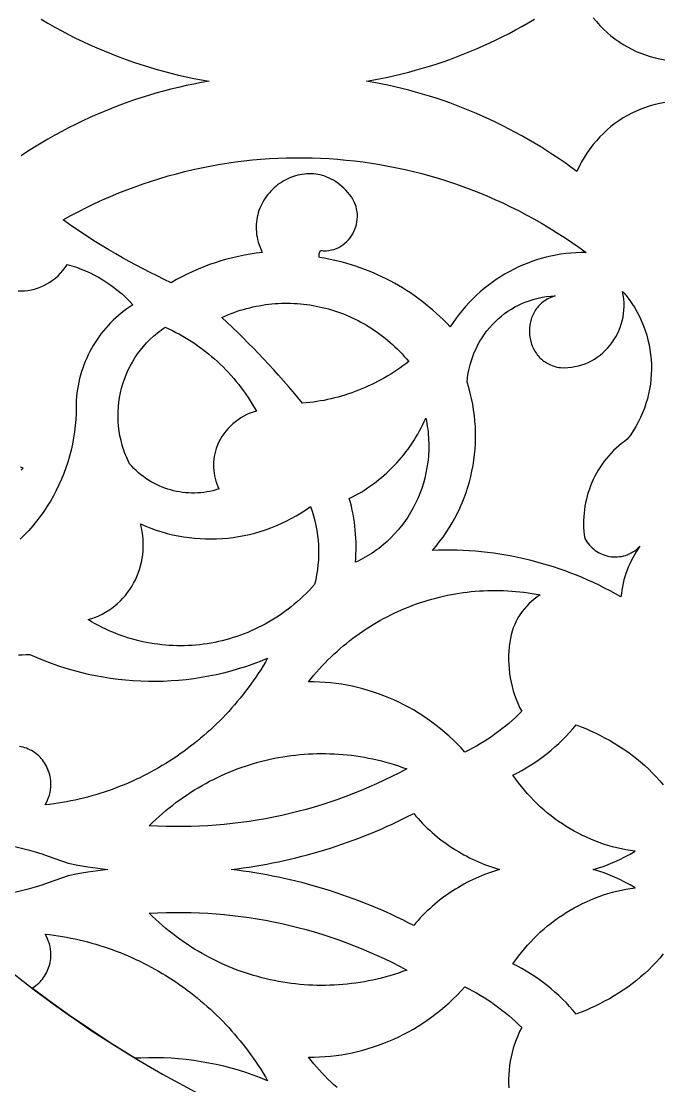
# Model space of a CAD drawing. Extents: x 1908 to 3442, y -299 to 721.
# Drawn here: x 3180.5 to 3222.5, y 151.4 to 221.4 of the extents above; entities that cross this region are included whole.
import ezdxf

# ---------------------------------------------------------------- set-up
doc = ezdxf.new("R2010")
doc.units = 0
doc.layers.add('BITMAP_LAYER', color=18, linetype='CONTINUOUS')

msp = doc.modelspace()

# ---------------------------------------------------------------- linework, layer by layer
at = {"layer": 'BITMAP_LAYER'}
msp.add_lwpolyline([(3226.678, 292.446, 0.414214), (3151.678, 217.446, 0.414214), (3226.678, 142.446, 0.414214), (3301.678, 217.446, 0.414214)], format="xyb", close=True, dxfattribs=at)
for points in [[(3181.767, 221.522), (3182.214, 221.259), (3182.664, 221.004), (3183.119, 220.756), (3183.576, 220.516), (3184.037, 220.283), (3184.502, 220.059), (3184.969, 219.842), (3185.44, 219.632), (3185.914, 219.431), (3186.39, 219.237), (3186.87, 219.051), (3187.352, 218.873), (3187.837, 218.703), (3188.324, 218.541), (3188.814, 218.387), (3189.306, 218.241), (3189.801, 218.103), (3190.297, 217.974), (3190.796, 217.852), (3191.297, 217.738), (3191.8, 217.633), (3192.304, 217.536), (3192.81, 217.446), (3192.304, 217.357), (3191.8, 217.26), (3191.297, 217.154), (3190.796, 217.041), (3190.297, 216.919), (3189.801, 216.789), (3189.306, 216.651), (3188.814, 216.505), (3188.324, 216.351), (3187.837, 216.189), (3187.352, 216.019), (3186.87, 215.841), (3186.39, 215.656), (3185.914, 215.462), (3185.44, 215.26), (3184.969, 215.051), (3184.502, 214.834), (3184.037, 214.609), (3183.576, 214.377), (3183.119, 214.137), (3182.664, 213.889), (3182.214, 213.633), (3181.767, 213.371), (3181.323, 213.1), (3180.884, 212.822), (3180.448, 212.537)], [(3222.751, 216.043), (3222.429, 215.984), (3222.11, 215.912), (3221.796, 215.825), (3221.486, 215.725), (3221.18, 215.611), (3220.88, 215.484), (3220.585, 215.344), (3220.296, 215.192), (3220.014, 215.026), (3219.739, 214.848), (3219.471, 214.658), (3219.21, 214.456), (3218.958, 214.242), (3218.714, 214.017), (3218.479, 213.78), (3218.254, 213.532), (3218.038, 213.273), (3217.832, 213.004), (3217.638, 212.723), (3217.454, 212.433), (3217.281, 212.133), (3217.2, 211.979), (3217.121, 211.822), (3217.045, 211.663), (3216.973, 211.502), (3216.586, 211.788), (3216.195, 212.068), (3215.801, 212.342), (3215.403, 212.609), (3215.002, 212.87), (3214.597, 213.125), (3214.189, 213.373), (3213.779, 213.615), (3213.365, 213.85), (3212.948, 214.08), (3212.528, 214.302), (3212.105, 214.518), (3211.679, 214.728), (3211.251, 214.931), (3210.82, 215.128), (3210.387, 215.318), (3209.951, 215.502), (3209.512, 215.679), (3209.071, 215.849), (3208.628, 216.012), (3208.183, 216.169), (3207.735, 216.319), (3207.286, 216.463), (3206.834, 216.599), (3206.38, 216.729), (3205.925, 216.852), (3205.468, 216.969), (3205.009, 217.078), (3204.548, 217.18), (3204.086, 217.276), (3203.622, 217.364), (3203.157, 217.446), (3203.622, 217.528), (3204.086, 217.617), (3204.548, 217.712), (3205.009, 217.815), (3205.468, 217.924), (3205.925, 218.04), (3206.38, 218.163), (3206.834, 218.293), (3207.286, 218.43), (3207.735, 218.573), (3208.183, 218.723), (3208.628, 218.88), (3209.071, 219.044), (3209.512, 219.214), (3209.951, 219.391), (3210.387, 219.575), (3210.82, 219.765), (3211.251, 219.961), (3211.679, 220.165), (3212.105, 220.374), (3212.528, 220.59), (3212.948, 220.813), (3213.365, 221.042), (3213.779, 221.278), (3214.189, 221.52)], [(3218.038, 221.62), (3218.254, 221.361), (3218.479, 221.113), (3218.714, 220.876), (3218.958, 220.651), (3219.21, 220.437), (3219.471, 220.235), (3219.739, 220.045), (3220.014, 219.867), (3220.296, 219.701), (3220.585, 219.548), (3220.88, 219.408), (3221.18, 219.281), (3221.486, 219.168), (3221.796, 219.068), (3222.11, 218.981), (3222.429, 218.908), (3222.751, 218.85)], [(3180.253, 203.661), (3180.47, 203.659), (3180.687, 203.671), (3180.903, 203.695), (3181.118, 203.733), (3181.33, 203.783), (3181.54, 203.846), (3181.746, 203.923), (3181.949, 204.012), (3182.146, 204.115), (3182.338, 204.23), (3182.525, 204.358), (3182.705, 204.499), (3182.878, 204.653), (3183.043, 204.82), (3183.199, 204.999), (3183.347, 205.192), (3183.417, 205.293), (3183.485, 205.397), (3183.792, 205.308), (3184.096, 205.209), (3184.395, 205.098), (3184.691, 204.977), (3184.981, 204.845), (3185.267, 204.703), (3185.547, 204.551), (3185.822, 204.389), (3186.092, 204.217), (3186.355, 204.035), (3186.613, 203.844), (3186.864, 203.644), (3187.108, 203.434), (3187.346, 203.215), (3187.577, 202.987), (3187.8, 202.751), (3187.6, 202.622), (3187.405, 202.487), (3187.215, 202.346), (3187.029, 202.2), (3186.849, 202.049), (3186.673, 201.893), (3186.502, 201.731), (3186.336, 201.565), (3186.175, 201.394), (3186.019, 201.219), (3185.869, 201.039), (3185.724, 200.854), (3185.584, 200.666), (3185.45, 200.473), (3185.322, 200.276), (3185.199, 200.076), (3185.082, 199.872), (3184.971, 199.665), (3184.866, 199.454), (3184.766, 199.239), (3184.673, 199.022), (3184.586, 198.802), (3184.505, 198.579), (3184.431, 198.353), (3184.362, 198.124), (3184.301, 197.894), (3184.246, 197.66), (3184.197, 197.425), (3184.155, 197.188), (3184.121, 196.948), (3184.092, 196.707), (3184.071, 196.465), (3184.077, 196.046), (3184.069, 195.629), (3184.047, 195.215), (3184.011, 194.804), (3183.961, 194.395), (3183.899, 193.99), (3183.823, 193.588), (3183.734, 193.191), (3183.632, 192.797), (3183.517, 192.408), (3183.39, 192.024), (3183.251, 191.645), (3183.099, 191.272), (3182.936, 190.904), (3182.761, 190.543), (3182.574, 190.188), (3182.375, 189.84), (3182.166, 189.498), (3181.945, 189.165), (3181.713, 188.838), (3181.47, 188.52), (3181.217, 188.21), (3180.953, 187.909), (3180.679, 187.617), (3180.395, 187.334)], [(3180.459, 191.882), (3180.58, 191.997), (3180.417, 192.067)], [(3180.288, 179.726), (3180.532, 179.74), (3180.777, 179.75), (3181.023, 179.755), (3181.49, 179.55), (3181.961, 179.358), (3182.436, 179.179), (3182.914, 179.012), (3183.395, 178.858), (3183.878, 178.717), (3184.364, 178.588), (3184.853, 178.472), (3185.343, 178.369), (3185.835, 178.278), (3186.329, 178.2), (3186.824, 178.135), (3187.321, 178.083), (3187.818, 178.043), (3188.316, 178.016), (3188.814, 178.002), (3189.312, 178), (3189.811, 178.012), (3190.309, 178.036), (3190.806, 178.072), (3191.303, 178.122), (3191.799, 178.184), (3192.294, 178.259), (3192.787, 178.347), (3193.279, 178.447), (3193.768, 178.56), (3194.256, 178.686), (3194.741, 178.825), (3195.223, 178.977), (3195.703, 179.141), (3196.18, 179.318), (3196.653, 179.508), (3196.505, 179.255), (3196.353, 179.006), (3196.198, 178.758), (3196.039, 178.514), (3195.878, 178.273), (3195.713, 178.034), (3195.545, 177.798), (3195.374, 177.565), (3195.2, 177.335), (3195.023, 177.108), (3194.844, 176.884), (3194.661, 176.662), (3194.475, 176.444), (3194.286, 176.229), (3194.095, 176.017), (3193.9, 175.808), (3193.704, 175.602), (3193.504, 175.399), (3193.301, 175.2), (3193.096, 175.003), (3192.889, 174.81), (3192.679, 174.62), (3192.466, 174.433), (3192.251, 174.249), (3192.033, 174.069), (3191.813, 173.892), (3191.591, 173.719), (3191.366, 173.548), (3191.139, 173.381), (3190.909, 173.218), (3190.678, 173.058), (3190.444, 172.902), (3190.208, 172.749), (3189.97, 172.599), (3189.73, 172.453), (3189.488, 172.311), (3189.244, 172.172), (3188.998, 172.037), (3188.75, 171.905), (3188.5, 171.778), (3188.248, 171.653), (3187.995, 171.533), (3187.739, 171.416), (3187.482, 171.303), (3187.224, 171.194), (3186.963, 171.089), (3186.701, 170.987), (3186.438, 170.89), (3186.172, 170.796), (3185.906, 170.706), (3185.637, 170.62), (3185.368, 170.538), (3185.097, 170.46), (3184.824, 170.386), (3184.551, 170.316), (3184.276, 170.251), (3183.999, 170.189), (3183.722, 170.131), (3183.443, 170.078), (3183.163, 170.028), (3182.883, 169.983), (3182.601, 169.942), (3182.318, 169.905), (3182.034, 169.873), (3182.12, 170.026), (3182.196, 170.184), (3182.26, 170.348), (3182.314, 170.517), (3182.356, 170.688), (3182.386, 170.863), (3182.404, 171.041), (3182.41, 171.22), (3182.407, 171.349), (3182.398, 171.477), (3182.382, 171.604), (3182.361, 171.728), (3182.333, 171.85), (3182.301, 171.969), (3182.262, 172.087), (3182.219, 172.201), (3182.17, 172.313), (3182.116, 172.421), (3182.058, 172.527), (3181.994, 172.629), (3181.926, 172.728), (3181.854, 172.823), (3181.778, 172.915), (3181.697, 173.002), (3181.612, 173.086), (3181.524, 173.165), (3181.432, 173.24), (3181.337, 173.31), (3181.238, 173.376), (3181.136, 173.437), (3181.031, 173.492), (3180.923, 173.543), (3180.813, 173.588), (3180.7, 173.628), (3180.584, 173.661), (3180.466, 173.69), (3180.346, 173.712)], [(3222.646, 160.067), (3222.424, 159.798), (3222.191, 159.536), (3221.948, 159.28), (3221.696, 159.032), (3221.434, 158.79), (3221.164, 158.555), (3220.887, 158.328), (3220.603, 158.108), (3220.314, 157.896), (3220.019, 157.692), (3219.719, 157.496), (3219.416, 157.308), (3219.109, 157.128), (3218.801, 156.957), (3218.49, 156.794), (3218.179, 156.641), (3217.867, 156.496), (3217.557, 156.36), (3217.247, 156.234), (3216.939, 156.117), (3216.72, 156.374), (3216.494, 156.624), (3216.263, 156.868), (3216.026, 157.106), (3215.783, 157.337), (3215.535, 157.562), (3215.281, 157.78), (3215.022, 157.991), (3214.758, 158.195), (3214.489, 158.393), (3214.215, 158.583), (3213.936, 158.766), (3213.653, 158.942), (3213.365, 159.11), (3213.073, 159.271), (3212.776, 159.424), (3212.956, 159.679), (3213.141, 159.929), (3213.333, 160.173), (3213.53, 160.411), (3213.732, 160.644), (3213.94, 160.87), (3214.152, 161.091), (3214.37, 161.305), (3214.593, 161.513), (3214.821, 161.716), (3215.054, 161.911), (3215.291, 162.101), (3215.532, 162.284), (3215.778, 162.46), (3216.028, 162.63), (3216.282, 162.793), (3216.54, 162.95), (3216.802, 163.099), (3217.068, 163.242), (3217.337, 163.377), (3217.61, 163.506), (3217.885, 163.627), (3218.164, 163.741), (3218.447, 163.848), (3218.732, 163.947), (3219.019, 164.039), (3219.31, 164.123), (3219.603, 164.199), (3219.898, 164.268), (3220.196, 164.329), (3220.496, 164.382), (3220.797, 164.427), (3220.47, 164.617), (3220.137, 164.796), (3219.8, 164.963), (3219.458, 165.118), (3218.762, 165.394), (3218.408, 165.514), (3218.051, 165.622), (3218.408, 165.73), (3218.762, 165.85), (3219.458, 166.125), (3219.8, 166.281), (3220.137, 166.448), (3220.47, 166.626), (3220.797, 166.817), (3220.496, 166.862), (3220.196, 166.915), (3219.898, 166.976), (3219.603, 167.045), (3219.31, 167.121), (3219.019, 167.205), (3218.732, 167.297), (3218.447, 167.396), (3218.164, 167.503), (3217.885, 167.617), (3217.61, 167.738), (3217.337, 167.867), (3217.068, 168.002), (3216.802, 168.145), (3216.54, 168.294), (3216.282, 168.451), (3216.028, 168.614), (3215.778, 168.784), (3215.532, 168.96), (3215.291, 169.143), (3215.054, 169.333), (3214.821, 169.528), (3214.593, 169.73), (3214.37, 169.939), (3214.152, 170.153), (3213.94, 170.374), (3213.732, 170.6), (3213.53, 170.833), (3213.333, 171.071), (3213.141, 171.315), (3212.956, 171.565), (3212.776, 171.82), (3213.073, 171.973), (3213.365, 172.134), (3213.653, 172.302), (3213.936, 172.478), (3214.215, 172.661), (3214.489, 172.851), (3214.758, 173.048), (3215.022, 173.253), (3215.281, 173.464), (3215.535, 173.682), (3215.783, 173.907), (3216.026, 174.138), (3216.263, 174.376), (3216.494, 174.62), (3216.72, 174.87), (3216.939, 175.127), (3217.247, 175.01), (3217.557, 174.884), (3217.867, 174.748), (3218.179, 174.603), (3218.49, 174.45), (3218.801, 174.287), (3219.109, 174.116), (3219.416, 173.936), (3219.719, 173.748), (3220.019, 173.552), (3220.314, 173.348), (3220.603, 173.135), (3220.887, 172.916), (3221.164, 172.689), (3221.434, 172.454), (3221.696, 172.212), (3221.948, 171.964), (3222.191, 171.708), (3222.424, 171.446), (3222.646, 171.177)], [(3180.044, 167.131), (3180.487, 167.022), (3180.928, 166.905), (3181.368, 166.78), (3181.806, 166.646), (3182.242, 166.504), (3182.675, 166.354), (3183.107, 166.195), (3183.536, 166.029), (3184.187, 165.908), (3184.838, 165.8), (3185.492, 165.705), (3186.147, 165.622), (3185.492, 165.539), (3184.838, 165.444), (3184.187, 165.336), (3183.536, 165.215), (3183.107, 165.048), (3182.675, 164.89), (3182.242, 164.74), (3181.806, 164.598), (3181.368, 164.464), (3180.928, 164.339), (3180.487, 164.222), (3180.044, 164.113)], [(3201.212, 151.283), (3201.012, 151.466), (3200.814, 151.653), (3200.619, 151.844), (3200.427, 152.038), (3200.238, 152.236), (3200.052, 152.438), (3199.869, 152.644), (3199.688, 152.853), (3199.511, 153.066), (3199.337, 153.283), (3199.702, 153.286), (3200.067, 153.298), (3200.429, 153.321), (3200.79, 153.353), (3201.15, 153.395), (3201.508, 153.447), (3201.863, 153.508), (3202.217, 153.579), (3202.568, 153.658), (3202.917, 153.748), (3203.263, 153.846), (3203.606, 153.954), (3203.946, 154.07), (3204.283, 154.196), (3204.617, 154.331), (3204.947, 154.474), (3205.273, 154.626), (3205.596, 154.787), (3205.914, 154.956), (3206.229, 155.134), (3206.539, 155.321), (3206.844, 155.516), (3207.145, 155.719), (3207.441, 155.93), (3207.732, 156.15), (3208.018, 156.378), (3208.298, 156.613), (3208.573, 156.857), (3208.842, 157.108), (3209.106, 157.368), (3209.363, 157.635), (3209.614, 157.909), (3209.872, 157.78), (3210.126, 157.646), (3210.378, 157.506), (3210.627, 157.361), (3210.872, 157.211), (3211.115, 157.055), (3211.354, 156.894), (3211.59, 156.729), (3211.822, 156.558), (3212.051, 156.382), (3212.277, 156.201), (3212.499, 156.015), (3212.717, 155.824), (3212.931, 155.629), (3213.142, 155.429), (3213.348, 155.224), (3213.215, 154.962), (3213.092, 154.695), (3212.98, 154.424), (3212.88, 154.149), (3212.791, 153.87), (3212.713, 153.588), (3212.646, 153.304), (3212.591, 153.016), (3212.547, 152.727), (3212.515, 152.436), (3212.494, 152.144), (3212.485, 151.85), (3212.487, 151.556), (3212.502, 151.262)]]:
    msp.add_lwpolyline(points, dxfattribs=at)
for points in [[(3199.011, 212.414), (3199.571, 212.404), (3200.131, 212.384), (3200.69, 212.354), (3201.249, 212.314), (3201.807, 212.264), (3202.364, 212.205), (3202.921, 212.135), (3203.476, 212.055), (3204.03, 211.966), (3204.582, 211.866), (3205.133, 211.757), (3205.683, 211.638), (3206.23, 211.508), (3206.776, 211.369), (3207.32, 211.221), (3207.862, 211.062), (3208.401, 210.893), (3208.938, 210.715), (3209.473, 210.527), (3210.005, 210.329), (3210.534, 210.121), (3211.06, 209.903), (3211.583, 209.676), (3212.103, 209.438), (3212.62, 209.191), (3213.133, 208.935), (3213.643, 208.668), (3214.149, 208.392), (3214.651, 208.106), (3215.15, 207.81), (3215.644, 207.504), (3216.134, 207.189), (3216.62, 206.864), (3217.101, 206.529), (3217.578, 206.185), (3217.243, 206.183), (3216.909, 206.17), (3216.578, 206.147), (3216.248, 206.113), (3215.92, 206.068), (3215.594, 206.013), (3215.271, 205.948), (3214.951, 205.872), (3214.634, 205.787), (3214.32, 205.691), (3214.009, 205.586), (3213.702, 205.471), (3213.399, 205.346), (3213.1, 205.212), (3212.805, 205.068), (3212.515, 204.915), (3212.229, 204.753), (3211.948, 204.583), (3211.672, 204.403), (3211.402, 204.214), (3211.137, 204.016), (3210.877, 203.811), (3210.624, 203.596), (3210.377, 203.373), (3210.136, 203.142), (3209.901, 202.903), (3209.674, 202.656), (3209.453, 202.401), (3209.24, 202.138), (3209.033, 201.868), (3208.835, 201.59), (3208.644, 201.304), (3208.426, 201.532), (3208.204, 201.754), (3207.978, 201.971), (3207.748, 202.183), (3207.514, 202.39), (3207.276, 202.592), (3207.035, 202.789), (3206.79, 202.98), (3206.542, 203.166), (3206.29, 203.346), (3206.035, 203.521), (3205.776, 203.691), (3205.515, 203.854), (3205.25, 204.013), (3204.982, 204.166), (3204.712, 204.313), (3204.438, 204.454), (3204.162, 204.59), (3203.883, 204.72), (3203.602, 204.844), (3203.318, 204.962), (3203.032, 205.074), (3202.743, 205.18), (3202.453, 205.28), (3202.16, 205.374), (3201.865, 205.462), (3201.568, 205.544), (3201.269, 205.619), (3200.968, 205.689), (3200.666, 205.752), (3200.362, 205.808), (3200.056, 205.859), (3200.047, 205.917), (3200.043, 205.976), (3200.044, 206.035), (3200.05, 206.093), (3200.062, 206.151), (3200.078, 206.208), (3200.099, 206.263), (3200.124, 206.316), (3200.219, 206.306), (3200.313, 206.301), (3200.496, 206.302), (3200.674, 206.317), (3200.846, 206.348), (3201.011, 206.391), (3201.17, 206.448), (3201.322, 206.516), (3201.467, 206.596), (3201.604, 206.687), (3201.734, 206.788), (3201.855, 206.898), (3201.968, 207.017), (3202.071, 207.144), (3202.166, 207.278), (3202.251, 207.419), (3202.326, 207.566), (3202.391, 207.717), (3202.445, 207.873), (3202.489, 208.033), (3202.521, 208.196), (3202.542, 208.361), (3202.551, 208.528), (3202.548, 208.696), (3202.532, 208.863), (3202.504, 209.031), (3202.462, 209.197), (3202.407, 209.362), (3202.338, 209.523), (3202.254, 209.682), (3202.157, 209.837), (3202.044, 209.986), (3201.917, 210.131), (3201.79, 210.272), (3201.661, 210.404), (3201.529, 210.527), (3201.395, 210.64), (3201.259, 210.745), (3201.12, 210.841), (3200.979, 210.928), (3200.837, 211.007), (3200.693, 211.078), (3200.548, 211.14), (3200.402, 211.194), (3200.255, 211.24), (3200.107, 211.279), (3199.959, 211.309), (3199.81, 211.333), (3199.661, 211.349), (3199.513, 211.357), (3199.365, 211.359), (3199.217, 211.353), (3199.07, 211.341), (3198.923, 211.322), (3198.778, 211.297), (3198.634, 211.265), (3198.492, 211.227), (3198.351, 211.182), (3198.213, 211.132), (3198.076, 211.076), (3197.942, 211.014), (3197.81, 210.947), (3197.68, 210.874), (3197.554, 210.796), (3197.431, 210.713), (3197.311, 210.625), (3197.194, 210.532), (3197.081, 210.434), (3196.972, 210.332), (3196.867, 210.225), (3196.767, 210.114), (3196.671, 209.999), (3196.579, 209.88), (3196.493, 209.757), (3196.411, 209.63), (3196.335, 209.5), (3196.264, 209.366), (3196.199, 209.229), (3196.14, 209.088), (3196.086, 208.945), (3196.04, 208.799), (3195.999, 208.65), (3195.965, 208.498), (3195.938, 208.344), (3195.918, 208.188), (3195.906, 208.029), (3195.901, 207.868), (3195.903, 207.706), (3195.914, 207.541), (3195.932, 207.375), (3195.959, 207.208), (3195.994, 207.039), (3196.038, 206.869), (3196.09, 206.698), (3196.152, 206.526), (3196.223, 206.353), (3196.303, 206.179), (3195.909, 206.133), (3195.516, 206.075), (3195.125, 206.007), (3194.737, 205.929), (3194.351, 205.841), (3193.967, 205.742), (3193.586, 205.633), (3193.208, 205.513), (3192.833, 205.384), (3192.462, 205.244), (3192.094, 205.095), (3191.729, 204.936), (3191.369, 204.766), (3191.012, 204.587), (3190.66, 204.398), (3190.312, 204.2), (3189.847, 204.418), (3189.385, 204.641), (3188.925, 204.87), (3188.468, 205.104), (3188.014, 205.344), (3187.562, 205.589), (3187.113, 205.839), (3186.668, 206.095), (3186.225, 206.357), (3185.785, 206.623), (3185.348, 206.895), (3184.914, 207.172), (3184.483, 207.455), (3184.055, 207.742), (3183.63, 208.035), (3183.209, 208.333), (3183.722, 208.616), (3184.239, 208.888), (3184.759, 209.15), (3185.282, 209.402), (3185.808, 209.644), (3186.337, 209.875), (3186.869, 210.097), (3187.404, 210.308), (3187.941, 210.509), (3188.48, 210.7), (3189.022, 210.881), (3189.566, 211.052), (3190.112, 211.213), (3190.659, 211.363), (3191.209, 211.504), (3191.76, 211.634), (3192.312, 211.754), (3192.866, 211.864), (3193.421, 211.964), (3193.977, 212.055), (3194.535, 212.135), (3195.093, 212.205), (3195.651, 212.265), (3196.211, 212.314), (3196.77, 212.354), (3197.33, 212.384), (3197.891, 212.404), (3198.451, 212.414)], [(3220.089, 203.499), (3220.197, 203.369), (3220.402, 203.102), (3220.594, 202.828), (3220.773, 202.547), (3220.938, 202.26), (3221.09, 201.968), (3221.228, 201.669), (3221.353, 201.366), (3221.465, 201.059), (3221.563, 200.748), (3221.648, 200.433), (3221.719, 200.116), (3221.777, 199.796), (3221.821, 199.474), (3221.852, 199.151), (3221.869, 198.827), (3221.872, 198.502), (3221.862, 198.177), (3221.839, 197.853), (3221.802, 197.53), (3221.751, 197.208), (3221.686, 196.889), (3221.608, 196.571), (3221.517, 196.257), (3221.411, 195.946), (3221.292, 195.639), (3221.159, 195.336), (3221.013, 195.039), (3220.853, 194.746), (3220.679, 194.46), (3220.491, 194.18), (3220.392, 194.042), (3220.289, 193.907), (3220.096, 193.769), (3219.909, 193.626), (3219.727, 193.476), (3219.552, 193.32), (3219.383, 193.158), (3219.221, 192.991), (3219.065, 192.819), (3218.915, 192.641), (3218.772, 192.458), (3218.636, 192.271), (3218.506, 192.079), (3218.383, 191.883), (3218.267, 191.683), (3218.158, 191.479), (3218.056, 191.271), (3217.962, 191.06), (3217.874, 190.845), (3217.794, 190.628), (3217.721, 190.407), (3217.656, 190.184), (3217.599, 189.959), (3217.549, 189.731), (3217.506, 189.502), (3217.472, 189.27), (3217.446, 189.037), (3217.427, 188.803), (3217.417, 188.568), (3217.415, 188.331), (3217.421, 188.094), (3217.435, 187.857), (3217.458, 187.619), (3217.489, 187.381), (3217.557, 187.265), (3217.63, 187.154), (3217.71, 187.048), (3217.795, 186.947), (3217.885, 186.852), (3217.98, 186.763), (3218.08, 186.679), (3218.184, 186.601), (3218.291, 186.529), (3218.403, 186.463), (3218.517, 186.403), (3218.635, 186.35), (3218.755, 186.304), (3218.878, 186.264), (3219.002, 186.231), (3219.128, 186.206), (3219.256, 186.187), (3219.385, 186.176), (3219.514, 186.172), (3219.644, 186.176), (3219.774, 186.188), (3219.903, 186.207), (3220.033, 186.235), (3220.161, 186.271), (3220.288, 186.315), (3220.414, 186.368), (3220.538, 186.429), (3220.659, 186.499), (3220.779, 186.578), (3220.895, 186.667), (3221.009, 186.764), (3221.119, 186.871), (3220.99, 186.687), (3220.867, 186.499), (3220.751, 186.308), (3220.642, 186.112), (3220.54, 185.913), (3220.444, 185.71), (3220.355, 185.505), (3220.273, 185.296), (3220.198, 185.085), (3220.13, 184.87), (3220.069, 184.654), (3220.015, 184.435), (3219.969, 184.214), (3219.93, 183.992), (3219.898, 183.767), (3219.874, 183.541), (3219.518, 183.742), (3219.159, 183.937), (3218.798, 184.124), (3218.433, 184.306), (3218.066, 184.48), (3217.697, 184.648), (3217.325, 184.809), (3216.95, 184.963), (3216.574, 185.111), (3216.195, 185.252), (3215.814, 185.386), (3215.431, 185.514), (3215.046, 185.634), (3214.659, 185.748), (3214.271, 185.855), (3213.88, 185.955), (3213.489, 186.048), (3213.095, 186.134), (3212.701, 186.214), (3212.305, 186.286), (3211.907, 186.351), (3211.509, 186.409), (3211.109, 186.461), (3210.709, 186.505), (3210.308, 186.542), (3209.905, 186.572), (3209.502, 186.595), (3209.099, 186.611), (3208.695, 186.62), (3208.29, 186.621), (3207.885, 186.615), (3207.48, 186.603), (3207.723, 186.886), (3207.956, 187.176), (3208.178, 187.473), (3208.39, 187.776), (3208.591, 188.086), (3208.781, 188.401), (3208.961, 188.722), (3209.13, 189.049), (3209.287, 189.38), (3209.434, 189.716), (3209.57, 190.056), (3209.695, 190.4), (3209.808, 190.748), (3209.911, 191.099), (3210.002, 191.454), (3210.081, 191.811), (3210.15, 192.171), (3210.206, 192.533), (3210.252, 192.897), (3210.285, 193.263), (3210.307, 193.63), (3210.317, 193.998), (3210.316, 194.366), (3210.303, 194.735), (3210.277, 195.105), (3210.24, 195.474), (3210.191, 195.842), (3210.129, 196.21), (3210.056, 196.576), (3209.97, 196.941), (3209.872, 197.305), (3209.762, 197.666), (3209.793, 197.957), (3209.836, 198.245), (3209.892, 198.527), (3209.961, 198.804), (3210.041, 199.076), (3210.132, 199.343), (3210.235, 199.604), (3210.348, 199.858), (3210.472, 200.106), (3210.607, 200.347), (3210.751, 200.581), (3210.905, 200.808), (3211.068, 201.027), (3211.241, 201.238), (3211.422, 201.44), (3211.611, 201.635), (3211.809, 201.82), (3212.014, 201.996), (3212.227, 202.163), (3212.447, 202.319), (3212.674, 202.466), (3212.908, 202.602), (3213.148, 202.728), (3213.394, 202.843), (3213.645, 202.946), (3213.902, 203.038), (3214.164, 203.118), (3214.431, 203.186), (3214.702, 203.241), (3214.977, 203.283), (3215.257, 203.313), (3215.539, 203.329), (3215.427, 203.293), (3215.319, 203.252), (3215.214, 203.208), (3215.114, 203.16), (3215.017, 203.108), (3214.925, 203.052), (3214.836, 202.993), (3214.751, 202.931), (3214.67, 202.866), (3214.593, 202.797), (3214.52, 202.726), (3214.451, 202.652), (3214.386, 202.575), (3214.324, 202.496), (3214.266, 202.415), (3214.212, 202.332), (3214.162, 202.246), (3214.116, 202.159), (3214.073, 202.07), (3214.034, 201.979), (3213.999, 201.887), (3213.968, 201.793), (3213.941, 201.699), (3213.917, 201.603), (3213.897, 201.507), (3213.88, 201.41), (3213.859, 201.214), (3213.852, 201.017), (3213.859, 200.821), (3213.881, 200.625), (3213.918, 200.432), (3213.969, 200.242), (3214, 200.148), (3214.034, 200.056), (3214.072, 199.966), (3214.113, 199.877), (3214.158, 199.79), (3214.207, 199.705), (3214.259, 199.621), (3214.314, 199.54), (3214.373, 199.461), (3214.435, 199.385), (3214.501, 199.311), (3214.571, 199.24), (3214.643, 199.172), (3214.719, 199.107), (3214.799, 199.045), (3214.882, 198.986), (3214.968, 198.931), (3215.058, 198.88), (3215.151, 198.832), (3215.248, 198.788), (3215.347, 198.748), (3215.451, 198.712), (3215.557, 198.681), (3215.667, 198.654), (3215.78, 198.632), (3215.896, 198.614), (3216.141, 198.608), (3216.382, 198.617), (3216.619, 198.641), (3216.851, 198.678), (3217.078, 198.73), (3217.3, 198.794), (3217.516, 198.871), (3217.726, 198.961), (3217.93, 199.063), (3218.126, 199.176), (3218.316, 199.3), (3218.498, 199.434), (3218.672, 199.579), (3218.838, 199.733), (3218.995, 199.896), (3219.143, 200.068), (3219.282, 200.248), (3219.41, 200.436), (3219.529, 200.631), (3219.637, 200.833), (3219.734, 201.042), (3219.82, 201.256), (3219.895, 201.476), (3219.957, 201.701), (3220.007, 201.931), (3220.044, 202.164), (3220.068, 202.402), (3220.079, 202.642), (3220.075, 202.885), (3220.058, 203.131), (3220.025, 203.379), (3219.978, 203.627)], [(3198.187, 202.844), (3198.396, 202.836), (3198.604, 202.824), (3198.811, 202.808), (3199.018, 202.787), (3199.224, 202.762), (3199.43, 202.733), (3199.635, 202.7), (3199.84, 202.662), (3200.044, 202.621), (3200.246, 202.575), (3200.448, 202.525), (3200.649, 202.471), (3200.849, 202.413), (3201.048, 202.351), (3201.246, 202.285), (3201.442, 202.215), (3201.638, 202.141), (3201.832, 202.062), (3202.024, 201.98), (3202.215, 201.894), (3202.405, 201.804), (3202.592, 201.71), (3202.779, 201.612), (3202.963, 201.51), (3203.146, 201.404), (3203.327, 201.294), (3203.506, 201.18), (3203.683, 201.063), (3203.858, 200.941), (3204.031, 200.816), (3204.202, 200.687), (3204.371, 200.554), (3204.537, 200.418), (3204.701, 200.277), (3204.863, 200.133), (3205.022, 199.985), (3205.179, 199.833), (3205.333, 199.678), (3205.485, 199.519), (3205.634, 199.356), (3205.78, 199.19), (3205.923, 199.019), (3205.732, 198.873), (3205.539, 198.729), (3205.344, 198.59), (3205.147, 198.455), (3204.947, 198.323), (3204.746, 198.195), (3204.542, 198.07), (3204.337, 197.95), (3204.129, 197.834), (3203.92, 197.721), (3203.709, 197.612), (3203.496, 197.508), (3203.282, 197.407), (3203.065, 197.31), (3202.848, 197.217), (3202.629, 197.128), (3202.408, 197.043), (3202.186, 196.963), (3201.962, 196.886), (3201.737, 196.813), (3201.511, 196.745), (3201.284, 196.68), (3201.055, 196.62), (3200.826, 196.564), (3200.595, 196.512), (3200.363, 196.464), (3200.13, 196.421), (3199.897, 196.382), (3199.662, 196.347), (3199.427, 196.316), (3199.191, 196.29), (3198.954, 196.268), (3198.645, 196.643), (3198.332, 197.015), (3198.016, 197.384), (3197.697, 197.75), (3197.375, 198.113), (3197.05, 198.474), (3196.722, 198.831), (3196.391, 199.186), (3196.058, 199.538), (3195.721, 199.887), (3195.382, 200.233), (3195.04, 200.576), (3194.695, 200.915), (3194.347, 201.252), (3193.996, 201.586), (3193.643, 201.917), (3193.843, 202.006), (3194.045, 202.091), (3194.247, 202.17), (3194.45, 202.246), (3194.654, 202.317), (3194.859, 202.383), (3195.064, 202.445), (3195.27, 202.503), (3195.477, 202.556), (3195.684, 202.604), (3195.892, 202.648), (3196.1, 202.688), (3196.308, 202.723), (3196.516, 202.754), (3196.725, 202.78), (3196.934, 202.802), (3197.143, 202.82), (3197.352, 202.834), (3197.561, 202.843), (3197.77, 202.848), (3197.979, 202.848)], [(3190.166, 201.162), (3190.398, 201.05), (3190.628, 200.933), (3190.856, 200.812), (3191.08, 200.686), (3191.302, 200.556), (3191.521, 200.421), (3191.737, 200.282), (3191.951, 200.139), (3192.161, 199.991), (3192.368, 199.838), (3192.572, 199.682), (3192.773, 199.521), (3192.971, 199.357), (3193.165, 199.188), (3193.356, 199.015), (3193.544, 198.838), (3193.728, 198.658), (3193.909, 198.473), (3194.086, 198.285), (3194.259, 198.093), (3194.429, 197.898), (3194.595, 197.698), (3194.757, 197.495), (3194.916, 197.289), (3195.07, 197.079), (3195.221, 196.866), (3195.367, 196.649), (3195.509, 196.429), (3195.647, 196.206), (3195.781, 195.98), (3195.911, 195.75), (3195.697, 195.687), (3195.488, 195.611), (3195.285, 195.523), (3195.088, 195.424), (3194.897, 195.314), (3194.712, 195.193), (3194.535, 195.062), (3194.366, 194.921), (3194.204, 194.77), (3194.051, 194.61), (3193.906, 194.441), (3193.771, 194.263), (3193.645, 194.077), (3193.529, 193.883), (3193.423, 193.682), (3193.328, 193.473), (3193.268, 193.299), (3193.217, 193.123), (3193.175, 192.945), (3193.142, 192.766), (3193.118, 192.586), (3193.103, 192.404), (3193.097, 192.223), (3193.101, 192.042), (3193.113, 191.861), (3193.135, 191.681), (3193.165, 191.502), (3193.205, 191.324), (3193.253, 191.149), (3193.311, 190.976), (3193.377, 190.805), (3193.453, 190.638), (3193.255, 190.577), (3193.057, 190.524), (3192.858, 190.479), (3192.658, 190.442), (3192.458, 190.412), (3192.257, 190.39), (3192.057, 190.375), (3191.857, 190.367), (3191.657, 190.367), (3191.457, 190.375), (3191.259, 190.39), (3191.061, 190.411), (3190.864, 190.441), (3190.669, 190.477), (3190.475, 190.52), (3190.283, 190.571), (3190.092, 190.628), (3189.904, 190.692), (3189.717, 190.763), (3189.534, 190.841), (3189.352, 190.926), (3189.174, 191.017), (3188.998, 191.115), (3188.826, 191.22), (3188.657, 191.331), (3188.491, 191.449), (3188.329, 191.573), (3188.171, 191.704), (3188.017, 191.841), (3187.867, 191.984), (3187.722, 192.134), (3187.581, 192.29), (3187.508, 192.439), (3187.438, 192.589), (3187.373, 192.74), (3187.311, 192.892), (3187.253, 193.045), (3187.199, 193.198), (3187.148, 193.353), (3187.101, 193.508), (3187.019, 193.819), (3186.951, 194.133), (3186.898, 194.447), (3186.859, 194.763), (3186.835, 195.079), (3186.825, 195.394), (3186.829, 195.709), (3186.847, 196.023), (3186.879, 196.335), (3186.924, 196.645), (3186.983, 196.952), (3187.056, 197.256), (3187.141, 197.557), (3187.24, 197.853), (3187.352, 198.144), (3187.477, 198.43), (3187.614, 198.71), (3187.765, 198.984), (3187.927, 199.251), (3188.102, 199.511), (3188.289, 199.764), (3188.489, 200.007), (3188.7, 200.243), (3188.923, 200.468), (3189.158, 200.684), (3189.279, 200.789), (3189.404, 200.89), (3189.532, 200.989), (3189.662, 201.085), (3189.795, 201.178), (3189.931, 201.269)], [(3207.084, 195.116), (3207.117, 194.933), (3207.147, 194.75), (3207.172, 194.567), (3207.194, 194.385), (3207.212, 194.202), (3207.225, 194.02), (3207.235, 193.838), (3207.241, 193.656), (3207.243, 193.475), (3207.242, 193.294), (3207.236, 193.114), (3207.227, 192.934), (3207.214, 192.755), (3207.177, 192.399), (3207.126, 192.046), (3207.06, 191.697), (3206.981, 191.351), (3206.887, 191.01), (3206.779, 190.674), (3206.659, 190.344), (3206.524, 190.019), (3206.377, 189.7), (3206.217, 189.388), (3206.045, 189.083), (3205.86, 188.786), (3205.663, 188.497), (3205.454, 188.216), (3205.233, 187.945), (3205, 187.682), (3204.757, 187.43), (3204.502, 187.187), (3204.237, 186.956), (3204.1, 186.844), (3203.96, 186.735), (3203.818, 186.629), (3203.674, 186.526), (3203.527, 186.426), (3203.377, 186.33), (3203.225, 186.236), (3203.07, 186.145), (3202.913, 186.058), (3202.753, 185.974), (3202.592, 185.893), (3202.427, 185.816), (3202.447, 186.081), (3202.46, 186.346), (3202.468, 186.611), (3202.469, 186.876), (3202.465, 187.141), (3202.454, 187.406), (3202.438, 187.67), (3202.415, 187.934), (3202.387, 188.197), (3202.353, 188.459), (3202.312, 188.72), (3202.266, 188.981), (3202.214, 189.241), (3202.156, 189.499), (3202.092, 189.756), (3202.022, 190.012), (3202.23, 190.116), (3202.434, 190.225), (3202.636, 190.339), (3202.836, 190.457), (3203.032, 190.579), (3203.225, 190.705), (3203.416, 190.836), (3203.603, 190.971), (3203.788, 191.11), (3203.969, 191.253), (3204.147, 191.4), (3204.322, 191.551), (3204.493, 191.706), (3204.662, 191.865), (3204.826, 192.027), (3204.988, 192.193), (3205.145, 192.362), (3205.299, 192.536), (3205.45, 192.712), (3205.597, 192.892), (3205.739, 193.076), (3205.879, 193.263), (3206.014, 193.453), (3206.145, 193.646), (3206.272, 193.842), (3206.396, 194.041), (3206.515, 194.244), (3206.629, 194.449), (3206.74, 194.657), (3206.846, 194.868), (3206.948, 195.082), (3207.046, 195.298)], [(3199.583, 189.174), (3199.677, 188.861), (3199.759, 188.546), (3199.83, 188.229), (3199.888, 187.909), (3199.935, 187.587), (3199.97, 187.264), (3199.992, 186.941), (3200.003, 186.616), (3200.002, 186.291), (3199.988, 185.966), (3199.963, 185.642), (3199.925, 185.318), (3199.875, 184.996), (3199.814, 184.675), (3199.74, 184.356), (3199.559, 184.156), (3199.375, 183.961), (3199.188, 183.77), (3198.998, 183.585), (3198.804, 183.405), (3198.608, 183.23), (3198.408, 183.06), (3198.205, 182.894), (3198, 182.734), (3197.792, 182.579), (3197.581, 182.429), (3197.367, 182.284), (3197.151, 182.144), (3196.933, 182.009), (3196.712, 181.879), (3196.489, 181.755), (3196.264, 181.635), (3196.037, 181.521), (3195.808, 181.411), (3195.577, 181.307), (3195.345, 181.208), (3195.11, 181.115), (3194.874, 181.026), (3194.637, 180.943), (3194.397, 180.865), (3194.157, 180.792), (3193.915, 180.725), (3193.672, 180.663), (3193.428, 180.606), (3193.183, 180.554), (3192.937, 180.508), (3192.69, 180.467), (3192.443, 180.431), (3192.194, 180.401), (3191.945, 180.376), (3191.696, 180.356), (3191.446, 180.342), (3191.196, 180.333), (3190.945, 180.33), (3190.695, 180.332), (3190.444, 180.34), (3190.193, 180.353), (3189.942, 180.371), (3189.692, 180.395), (3189.442, 180.425), (3189.192, 180.46), (3188.942, 180.5), (3188.693, 180.546), (3188.445, 180.598), (3188.197, 180.655), (3187.95, 180.718), (3187.704, 180.786), (3187.459, 180.86), (3187.215, 180.94), (3186.972, 181.025), (3186.731, 181.116), (3186.49, 181.213), (3186.251, 181.315), (3186.013, 181.423), (3185.777, 181.536), (3185.543, 181.656), (3185.31, 181.781), (3185.079, 181.911), (3184.85, 182.048), (3185.095, 182.122), (3185.334, 182.209), (3185.565, 182.306), (3185.79, 182.415), (3186.007, 182.535), (3186.217, 182.665), (3186.418, 182.805), (3186.612, 182.955), (3186.798, 183.113), (3186.975, 183.281), (3187.144, 183.456), (3187.304, 183.64), (3187.455, 183.831), (3187.596, 184.029), (3187.728, 184.234), (3187.85, 184.445), (3187.962, 184.662), (3188.064, 184.884), (3188.155, 185.112), (3188.236, 185.344), (3188.306, 185.58), (3188.365, 185.82), (3188.413, 186.064), (3188.449, 186.31), (3188.473, 186.559), (3188.485, 186.811), (3188.485, 187.064), (3188.473, 187.318), (3188.447, 187.574), (3188.409, 187.83), (3188.358, 188.086), (3188.294, 188.342), (3188.639, 188.193), (3188.988, 188.057), (3189.339, 187.932), (3189.693, 187.82), (3190.048, 187.72), (3190.406, 187.632), (3190.765, 187.556), (3191.126, 187.492), (3191.488, 187.44), (3191.851, 187.4), (3192.214, 187.372), (3192.577, 187.356), (3192.941, 187.351), (3193.304, 187.359), (3193.667, 187.378), (3194.028, 187.409), (3194.389, 187.452), (3194.748, 187.506), (3195.106, 187.572), (3195.461, 187.65), (3195.815, 187.74), (3196.166, 187.841), (3196.514, 187.953), (3196.859, 188.077), (3197.2, 188.213), (3197.539, 188.36), (3197.873, 188.519), (3198.203, 188.689), (3198.529, 188.87), (3198.85, 189.063), (3199.166, 189.267), (3199.476, 189.483)], [(3211.895, 183.963), (3212.162, 183.955), (3212.43, 183.942), (3212.697, 183.924), (3212.965, 183.902), (3213.233, 183.875), (3213.5, 183.843), (3213.768, 183.806), (3214.036, 183.765), (3214.304, 183.719), (3214.571, 183.668), (3214.371, 183.538), (3214.179, 183.398), (3213.995, 183.248), (3213.822, 183.088), (3213.657, 182.918), (3213.503, 182.74), (3213.358, 182.553), (3213.224, 182.358), (3213.101, 182.156), (3212.989, 181.946), (3212.888, 181.73), (3212.799, 181.508), (3212.722, 181.281), (3212.657, 181.048), (3212.605, 180.811), (3212.566, 180.57), (3212.528, 180.276), (3212.502, 179.982), (3212.487, 179.688), (3212.485, 179.394), (3212.494, 179.1), (3212.515, 178.808), (3212.547, 178.517), (3212.591, 178.228), (3212.646, 177.94), (3212.713, 177.656), (3212.791, 177.374), (3212.88, 177.095), (3212.98, 176.82), (3213.092, 176.549), (3213.215, 176.282), (3213.348, 176.02), (3213.142, 175.815), (3212.931, 175.615), (3212.717, 175.42), (3212.499, 175.229), (3212.277, 175.043), (3212.051, 174.862), (3211.822, 174.686), (3211.59, 174.515), (3211.354, 174.349), (3211.115, 174.189), (3210.872, 174.033), (3210.627, 173.883), (3210.378, 173.738), (3210.126, 173.598), (3209.872, 173.464), (3209.614, 173.335), (3209.363, 173.609), (3209.106, 173.876), (3208.842, 174.136), (3208.573, 174.387), (3208.298, 174.631), (3208.018, 174.866), (3207.732, 175.094), (3207.441, 175.314), (3207.145, 175.525), (3206.844, 175.728), (3206.539, 175.923), (3206.229, 176.109), (3205.914, 176.287), (3205.596, 176.457), (3205.273, 176.618), (3204.947, 176.77), (3204.617, 176.913), (3204.283, 177.048), (3203.946, 177.174), (3203.606, 177.29), (3203.263, 177.398), (3202.917, 177.496), (3202.568, 177.585), (3202.217, 177.665), (3201.863, 177.736), (3201.508, 177.797), (3201.15, 177.849), (3200.79, 177.891), (3200.429, 177.923), (3200.067, 177.946), (3199.702, 177.958), (3199.337, 177.961), (3199.511, 178.178), (3199.688, 178.391), (3199.869, 178.6), (3200.052, 178.806), (3200.238, 179.007), (3200.427, 179.206), (3200.619, 179.4), (3200.814, 179.591), (3201.012, 179.778), (3201.212, 179.961), (3201.415, 180.14), (3201.62, 180.316), (3201.828, 180.487), (3202.039, 180.655), (3202.252, 180.819), (3202.467, 180.979), (3202.685, 181.135), (3202.905, 181.287), (3203.127, 181.435), (3203.351, 181.579), (3203.578, 181.719), (3203.807, 181.855), (3204.037, 181.987), (3204.27, 182.115), (3204.504, 182.239), (3204.74, 182.359), (3204.979, 182.475), (3205.218, 182.586), (3205.46, 182.693), (3205.703, 182.797), (3205.948, 182.895), (3206.194, 182.99), (3206.442, 183.081), (3206.691, 183.167), (3206.942, 183.249), (3207.194, 183.326), (3207.447, 183.399), (3207.702, 183.468), (3207.957, 183.533), (3208.214, 183.593), (3208.472, 183.649), (3208.73, 183.7), (3208.99, 183.747), (3209.251, 183.789), (3209.512, 183.827), (3209.775, 183.86), (3210.038, 183.889), (3210.301, 183.913), (3210.566, 183.933), (3210.831, 183.948), (3211.096, 183.959), (3211.362, 183.965), (3211.628, 183.966)], [(3200.463, 173.243), (3200.746, 173.236), (3201.029, 173.225), (3201.312, 173.208), (3201.595, 173.186), (3201.879, 173.159), (3202.162, 173.127), (3202.444, 173.089), (3202.727, 173.047), (3203.009, 172.999), (3203.291, 172.946), (3203.572, 172.888), (3203.853, 172.825), (3204.134, 172.756), (3204.413, 172.683), (3204.692, 172.604), (3204.971, 172.519), (3205.248, 172.43), (3205.524, 172.335), (3205.8, 172.234), (3205.31, 171.975), (3204.816, 171.725), (3204.318, 171.484), (3203.818, 171.252), (3203.313, 171.029), (3202.806, 170.814), (3202.296, 170.609), (3201.782, 170.413), (3201.266, 170.226), (3200.747, 170.049), (3200.226, 169.88), (3199.702, 169.721), (3199.176, 169.57), (3198.647, 169.429), (3198.116, 169.298), (3197.584, 169.175), (3197.049, 169.062), (3196.512, 168.958), (3195.974, 168.864), (3195.434, 168.779), (3194.893, 168.703), (3194.351, 168.637), (3193.807, 168.58), (3193.262, 168.533), (3192.716, 168.495), (3192.169, 168.467), (3191.622, 168.448), (3191.074, 168.439), (3190.525, 168.439), (3189.976, 168.449), (3189.426, 168.469), (3188.877, 168.499), (3189.089, 168.707), (3189.304, 168.91), (3189.522, 169.109), (3189.743, 169.304), (3189.966, 169.494), (3190.193, 169.679), (3190.422, 169.86), (3190.653, 170.037), (3190.887, 170.208), (3191.124, 170.376), (3191.363, 170.538), (3191.604, 170.697), (3191.847, 170.85), (3192.093, 170.999), (3192.341, 171.143), (3192.591, 171.283), (3192.843, 171.418), (3193.097, 171.548), (3193.353, 171.673), (3193.611, 171.794), (3193.87, 171.91), (3194.131, 172.022), (3194.394, 172.128), (3194.659, 172.23), (3194.924, 172.327), (3195.192, 172.419), (3195.46, 172.507), (3195.731, 172.589), (3196.002, 172.667), (3196.274, 172.74), (3196.548, 172.808), (3196.823, 172.872), (3197.098, 172.93), (3197.375, 172.983), (3197.653, 173.032), (3197.931, 173.075), (3198.21, 173.114), (3198.49, 173.147), (3198.77, 173.176), (3199.051, 173.2), (3199.333, 173.218), (3199.615, 173.232), (3199.897, 173.241), (3200.18, 173.244)], [(3206.395, 169.132), (3206.54, 168.969), (3206.687, 168.81), (3206.838, 168.653), (3206.991, 168.499), (3207.146, 168.349), (3207.304, 168.202), (3207.464, 168.058), (3207.626, 167.917), (3207.791, 167.779), (3207.958, 167.645), (3208.127, 167.514), (3208.298, 167.386), (3208.472, 167.262), (3208.647, 167.141), (3208.825, 167.023), (3209.004, 166.909), (3209.186, 166.798), (3209.369, 166.691), (3209.554, 166.587), (3209.741, 166.487), (3209.929, 166.39), (3210.119, 166.297), (3210.311, 166.207), (3210.505, 166.121), (3210.7, 166.039), (3210.896, 165.96), (3211.094, 165.885), (3211.293, 165.814), (3211.494, 165.746), (3211.696, 165.682), (3211.899, 165.622), (3211.696, 165.562), (3211.494, 165.498), (3211.293, 165.43), (3211.094, 165.359), (3210.896, 165.284), (3210.7, 165.205), (3210.505, 165.123), (3210.311, 165.037), (3210.119, 164.947), (3209.929, 164.854), (3209.741, 164.757), (3209.554, 164.657), (3209.369, 164.553), (3209.186, 164.446), (3209.004, 164.335), (3208.825, 164.221), (3208.647, 164.103), (3208.472, 163.982), (3208.298, 163.858), (3208.127, 163.73), (3207.958, 163.599), (3207.791, 163.465), (3207.626, 163.327), (3207.464, 163.186), (3207.304, 163.042), (3207.146, 162.895), (3206.991, 162.745), (3206.838, 162.591), (3206.687, 162.434), (3206.54, 162.275), (3206.395, 162.112), (3206.252, 161.946), (3205.899, 162.126), (3205.543, 162.302), (3205.186, 162.474), (3204.828, 162.642), (3204.467, 162.806), (3204.106, 162.965), (3203.742, 163.121), (3203.377, 163.272), (3203.011, 163.419), (3202.643, 163.562), (3202.274, 163.7), (3201.904, 163.835), (3201.532, 163.965), (3201.159, 164.091), (3200.785, 164.212), (3200.409, 164.33), (3200.033, 164.443), (3199.655, 164.552), (3199.276, 164.656), (3198.896, 164.757), (3198.515, 164.853), (3198.133, 164.944), (3197.75, 165.032), (3197.366, 165.115), (3196.981, 165.193), (3196.595, 165.268), (3196.209, 165.338), (3195.821, 165.403), (3195.433, 165.464), (3195.044, 165.521), (3194.655, 165.574), (3194.264, 165.622), (3194.655, 165.67), (3195.044, 165.723), (3195.433, 165.78), (3195.821, 165.841), (3196.209, 165.906), (3196.595, 165.976), (3196.981, 166.051), (3197.366, 166.129), (3197.75, 166.212), (3198.133, 166.3), (3198.515, 166.391), (3198.896, 166.487), (3199.276, 166.588), (3199.655, 166.692), (3200.033, 166.801), (3200.409, 166.914), (3200.785, 167.032), (3201.159, 167.153), (3201.532, 167.279), (3201.904, 167.409), (3202.274, 167.544), (3202.643, 167.682), (3203.011, 167.825), (3203.377, 167.972), (3203.742, 168.123), (3204.106, 168.279), (3204.467, 168.438), (3204.828, 168.602), (3205.186, 168.77), (3205.543, 168.942), (3205.899, 169.118), (3206.252, 169.298)], [(3191.622, 162.796), (3192.169, 162.777), (3192.716, 162.749), (3193.262, 162.711), (3193.807, 162.664), (3194.351, 162.607), (3194.893, 162.541), (3195.434, 162.465), (3195.974, 162.38), (3196.512, 162.286), (3197.049, 162.182), (3197.584, 162.069), (3198.116, 161.946), (3198.647, 161.815), (3199.176, 161.674), (3199.702, 161.523), (3200.226, 161.364), (3200.747, 161.195), (3201.266, 161.017), (3201.782, 160.831), (3202.296, 160.635), (3202.806, 160.429), (3203.313, 160.215), (3203.818, 159.992), (3204.318, 159.76), (3204.816, 159.519), (3205.31, 159.269), (3205.8, 159.01), (3205.524, 158.909), (3205.248, 158.814), (3204.971, 158.725), (3204.692, 158.64), (3204.413, 158.561), (3204.134, 158.487), (3203.853, 158.419), (3203.572, 158.356), (3203.291, 158.298), (3203.009, 158.245), (3202.727, 158.197), (3202.444, 158.154), (3202.162, 158.117), (3201.879, 158.085), (3201.595, 158.058), (3201.312, 158.036), (3201.029, 158.019), (3200.746, 158.008), (3200.463, 158.001), (3200.18, 158), (3199.897, 158.003), (3199.615, 158.012), (3199.333, 158.025), (3199.051, 158.044), (3198.77, 158.068), (3198.49, 158.096), (3198.21, 158.13), (3197.931, 158.169), (3197.653, 158.212), (3197.375, 158.261), (3197.098, 158.314), (3196.823, 158.372), (3196.548, 158.436), (3196.274, 158.504), (3196.002, 158.577), (3195.731, 158.654), (3195.46, 158.737), (3195.192, 158.825), (3194.924, 158.917), (3194.659, 159.014), (3194.394, 159.116), (3194.131, 159.222), (3193.87, 159.334), (3193.611, 159.45), (3193.353, 159.571), (3193.097, 159.696), (3192.843, 159.826), (3192.591, 159.961), (3192.341, 160.101), (3192.093, 160.245), (3191.847, 160.394), (3191.604, 160.547), (3191.363, 160.706), (3191.124, 160.868), (3190.887, 161.036), (3190.653, 161.207), (3190.422, 161.384), (3190.193, 161.565), (3189.966, 161.75), (3189.743, 161.94), (3189.522, 162.135), (3189.304, 162.334), (3189.089, 162.537), (3188.877, 162.745), (3189.426, 162.775), (3189.976, 162.795), (3190.525, 162.805), (3191.074, 162.805)], [(3182.318, 161.339), (3182.601, 161.302), (3182.883, 161.261), (3183.163, 161.216), (3183.443, 161.166), (3183.722, 161.113), (3183.999, 161.055), (3184.276, 160.993), (3184.551, 160.927), (3184.824, 160.858), (3185.097, 160.784), (3185.368, 160.706), (3185.637, 160.624), (3185.906, 160.538), (3186.172, 160.448), (3186.438, 160.354), (3186.701, 160.257), (3186.963, 160.155), (3187.224, 160.05), (3187.482, 159.941), (3187.739, 159.828), (3187.995, 159.711), (3188.248, 159.59), (3188.5, 159.466), (3188.75, 159.338), (3188.998, 159.207), (3189.244, 159.072), (3189.488, 158.933), (3189.73, 158.791), (3189.97, 158.645), (3190.208, 158.495), (3190.444, 158.342), (3190.678, 158.186), (3190.909, 158.026), (3191.139, 157.862), (3191.366, 157.696), (3191.591, 157.525), (3191.813, 157.352), (3192.033, 157.175), (3192.251, 156.995), (3192.466, 156.811), (3192.679, 156.624), (3192.889, 156.434), (3193.096, 156.241), (3193.301, 156.044), (3193.504, 155.845), (3193.704, 155.642), (3193.9, 155.436), (3194.095, 155.227), (3194.286, 155.015), (3194.475, 154.8), (3194.661, 154.581), (3194.844, 154.36), (3195.023, 154.136), (3195.2, 153.909), (3195.374, 153.679), (3195.545, 153.446), (3195.713, 153.21), (3195.878, 152.971), (3196.039, 152.73), (3196.198, 152.485), (3196.353, 152.238), (3196.505, 151.988), (3196.653, 151.736), (3196.18, 151.926), (3195.703, 152.103), (3195.223, 152.267), (3194.741, 152.419), (3194.256, 152.558), (3193.768, 152.684), (3193.279, 152.797), (3192.787, 152.897), (3192.294, 152.985), (3191.799, 153.06), (3191.303, 153.122), (3190.806, 153.172), (3190.309, 153.208), (3189.811, 153.232), (3189.312, 153.244), (3188.814, 153.242), (3188.316, 153.228), (3187.972, 153.209), (3187.686, 153.379), (3186.316, 154.233), (3184.962, 155.118), (3183.625, 156.034), (3182.305, 156.981), (3181.174, 157.83), (3181.238, 157.868), (3181.337, 157.934), (3181.432, 158.004), (3181.524, 158.079), (3181.612, 158.158), (3181.697, 158.241), (3181.778, 158.329), (3181.854, 158.421), (3181.926, 158.516), (3181.994, 158.615), (3182.058, 158.717), (3182.116, 158.822), (3182.17, 158.931), (3182.219, 159.043), (3182.262, 159.157), (3182.301, 159.274), (3182.333, 159.394), (3182.361, 159.516), (3182.382, 159.64), (3182.398, 159.766), (3182.407, 159.894), (3182.41, 160.024), (3182.404, 160.203), (3182.386, 160.38), (3182.356, 160.555), (3182.314, 160.727), (3182.26, 160.896), (3182.196, 161.059), (3182.12, 161.218), (3182.034, 161.371)]]:
    msp.add_lwpolyline(points, close=True, dxfattribs=at)

doc.saveas('drawing.dxf')
